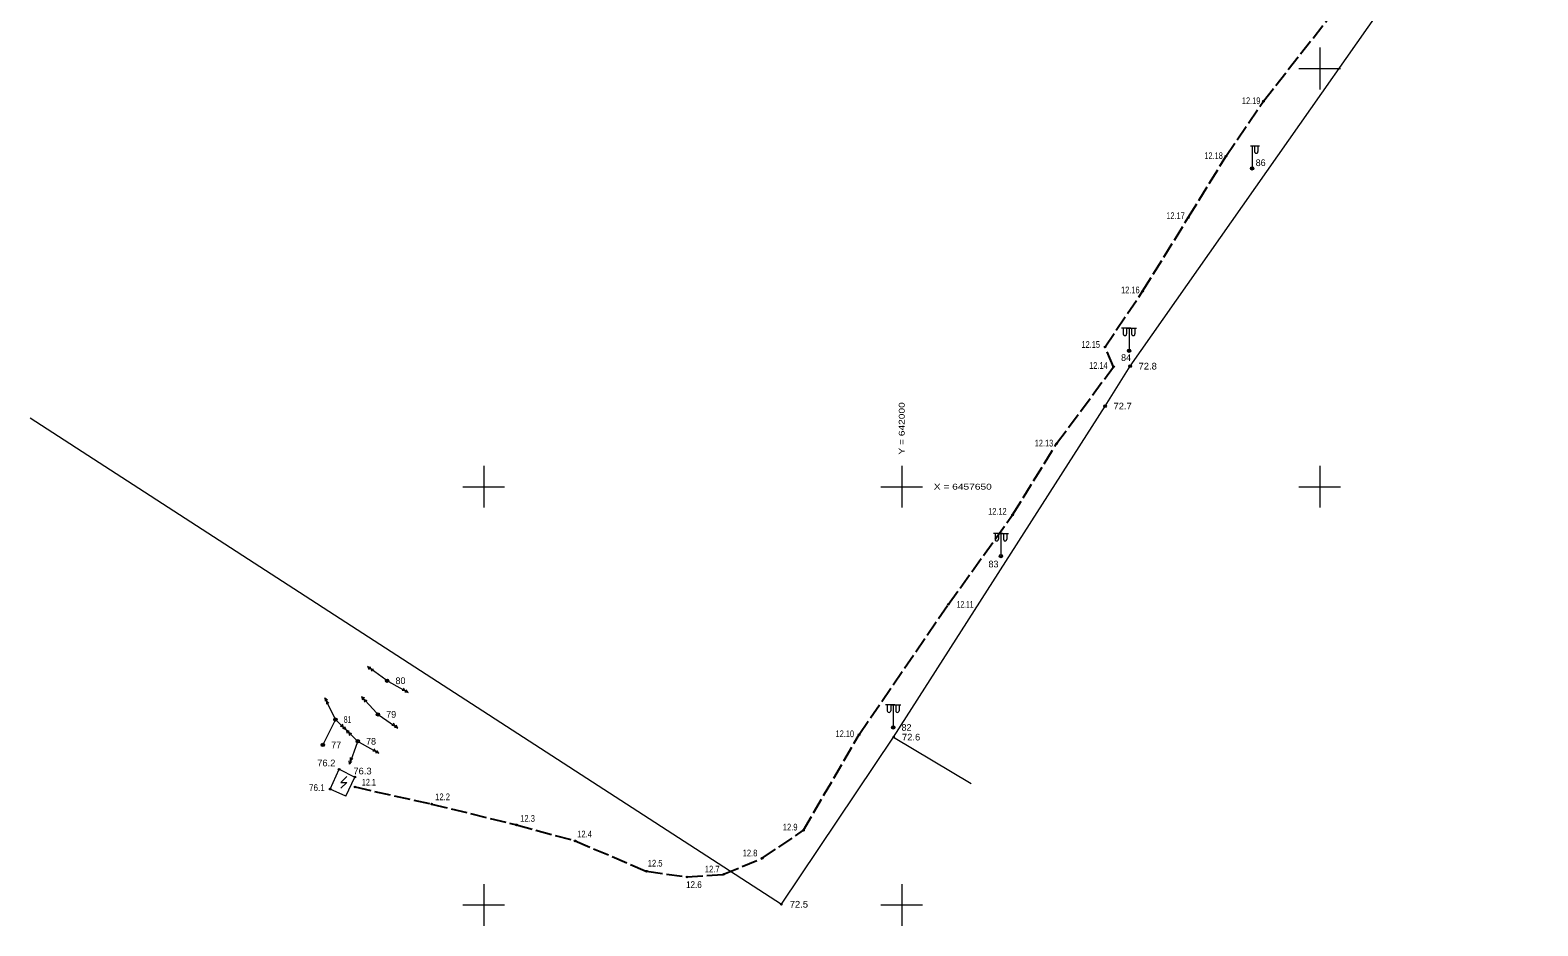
# Model space of a CAD drawing. Extents: x 641896 to 642077, y 6457598 to 6457805.
# Drawn here: x 641895.8 to 642076.1, y 6457597.5 to 6457704.6 of the extents above; entities that cross this region are included whole.
import ezdxf

# ---------------------------------------------------------------- set-up
doc = ezdxf.new("R2010")
doc.units = 0
doc.header["$LTSCALE"] = 0.32
doc.header["$PDMODE"] = 32
doc.header["$PDSIZE"] = 0.16
doc.linetypes.add('LONG_DASHED', pattern=[7.5, 6, -1.5])
for name, color, linetype, lineweight in [('1', 7, 'Continuous', 13), ('11', 7, 'Continuous', 13), ('21', 7, 'Continuous', 13), ('26', 7, 'Continuous', 13), ('27', 7, 'Continuous', 13), ('28', 7, 'Continuous', 13), ('54', 7, 'Continuous', 13), ('61', 7, 'Continuous', 13)]:
    doc.layers.add(name, color=color, linetype=linetype, lineweight=lineweight)
for name, color, linetype in [('49', 7, 'Continuous'), ('57', 7, 'Continuous'), ('62', 7, 'Continuous')]:
    doc.layers.add(name, color=color, linetype=linetype)

msp = doc.modelspace()

# ---------------------------------------------------------------- hatches: boundary and pattern name
at = {"layer": '28'}
for points in [[(642027.48, 6457664.41, 1), (642027.18, 6457664.41, 1)], [(642024.48, 6457659.63, 1), (642024.18, 6457659.63, 1)]]:
    msp.add_hatch(color=256, dxfattribs=at).paths.add_polyline_path(points)
at = {"layer": '54'}
for points in [[(642043.37, 6457696.09, 1), (642043.17, 6457696.09, 1)], [(642038.88, 6457689.49, 1), (642038.68, 6457689.49, 1)], [(642042.01, 6457688.06, 1), (642041.81, 6457688.06, 1)], [(642034.38, 6457682.17, 1), (642034.18, 6457682.17, 1)], [(642028.92, 6457673.37, 1), (642028.72, 6457673.37, 1)], [(642024.42, 6457666.71, 1), (642024.22, 6457666.71, 1)], [(642027.3, 6457666.26, 1), (642027.1, 6457666.26, 1)], [(642025.44, 6457664.35, 1), (642025.24, 6457664.35, 1)], [(642027.43, 6457664.41, 1), (642027.23, 6457664.41, 1)], [(642024.43, 6457659.63, 1), (642024.23, 6457659.63, 1)], [(642018.63, 6457655.15, 1), (642018.43, 6457655.15, 1)], [(642013.36, 6457646.62, 1), (642013.16, 6457646.62, 1)], [(642011.97, 6457641.71, 1), (642011.77, 6457641.71, 1)], [(642005.68, 6457635.94, 1), (642005.48, 6457635.94, 1)], [(641938.55, 6457626.8, 1), (641938.35, 6457626.8, 1)], [(641932.37, 6457622.16, 1), (641932.17, 6457622.16, 1)], [(641937.44, 6457622.78, 1), (641937.24, 6457622.78, 1)], [(641995.01, 6457620.37, 1), (641994.81, 6457620.37, 1)], [(641999.08, 6457621.22, 1), (641998.88, 6457621.22, 1)], [(641999.13, 6457620.06, 1), (641998.93, 6457620.06, 1)], [(641930.86, 6457619.12, 1), (641930.66, 6457619.12, 1)], [(641935.03, 6457619.56, 1), (641934.83, 6457619.56, 1)], [(641932.81, 6457616.21, 1), (641932.61, 6457616.21, 1)], [(641934.7, 6457615.29, 1), (641934.5, 6457615.29, 1)], [(641931.74, 6457613.84, 1), (641931.54, 6457613.84, 1)], [(641934.71, 6457614.1, 1), (641934.51, 6457614.1, 1)], [(641943.87, 6457612.06, 1), (641943.67, 6457612.06, 1)], [(641954.03, 6457609.57, 1), (641953.83, 6457609.57, 1)], [(641961.04, 6457607.66, 1), (641960.84, 6457607.66, 1)], [(641988.35, 6457608.92, 1), (641988.15, 6457608.92, 1)], [(641969.58, 6457604.03, 1), (641969.38, 6457604.03, 1)], [(641983.41, 6457605.58, 1), (641983.21, 6457605.58, 1)], [(641974.41, 6457603.34, 1), (641974.21, 6457603.34, 1)], [(641978.8, 6457603.66, 1), (641978.6, 6457603.66, 1)], [(641985.71, 6457600.08, 1), (641985.51, 6457600.08, 1)]]:
    msp.add_hatch(color=256, dxfattribs=at).paths.add_polyline_path(points)

# ---------------------------------------------------------------- linework, layer by layer
at = {"layer": '1'}
for q in [(641934.6, 6457615.29), (641931.64, 6457613.84)]:
    msp.add_line((641933.5, 6457613.01), q, dxfattribs=at)
msp.add_lwpolyline([(641931.64, 6457613.84), (641932.71, 6457616.21), (641934.6, 6457615.29)], dxfattribs=at)
at = {"layer": '11'}
for p, q in [((642041.71, 6457690.76), (642042.81, 6457690.76)), ((642041.91, 6457690.76), (642041.91, 6457688.26)), ((642042.21, 6457690.76), (642042.21, 6457690.06)), ((642042.61, 6457690.76), (642042.61, 6457690.06)), ((642027.4, 6457668.96), (642026.3, 6457668.96)), ((642026.5, 6457668.96), (642026.5, 6457668.26)), ((642026.9, 6457668.96), (642026.9, 6457668.26)), ((642027, 6457668.96), (642028.1, 6457668.96)), ((642027.2, 6457668.96), (642027.2, 6457666.46)), ((642027.2, 6457668.96), (642027.2, 6457666.46)), ((642027.5, 6457668.96), (642027.5, 6457668.26)), ((642027.9, 6457668.96), (642027.9, 6457668.26)), ((642012.07, 6457644.41), (642010.97, 6457644.41)), ((642011.17, 6457644.41), (642011.17, 6457643.71)), ((642011.57, 6457644.41), (642011.57, 6457643.71)), ((642011.67, 6457644.41), (642012.77, 6457644.41)), ((642011.87, 6457644.41), (642011.87, 6457641.91)), ((642011.87, 6457644.41), (642011.87, 6457641.91)), ((642012.17, 6457644.41), (642012.17, 6457643.71)), ((642012.57, 6457644.41), (642012.57, 6457643.71)), ((641999.18, 6457623.92), (641998.08, 6457623.92)), ((641998.28, 6457623.92), (641998.28, 6457623.22)), ((641998.68, 6457623.92), (641998.68, 6457623.22)), ((641998.78, 6457623.92), (641999.88, 6457623.92)), ((641998.98, 6457623.92), (641998.98, 6457621.42)), ((641998.98, 6457623.92), (641998.98, 6457621.42)), ((641999.28, 6457623.92), (641999.28, 6457623.22)), ((641999.68, 6457623.92), (641999.68, 6457623.22))]:
    msp.add_line(p, q, dxfattribs=at)
for centre in [(642041.91, 6457688.06), (642027.2, 6457666.26), (642027.2, 6457666.26), (642011.87, 6457641.71), (642011.87, 6457641.71), (641998.98, 6457621.22), (641998.98, 6457621.22)]:
    msp.add_circle(centre, 0.2, dxfattribs=at)
for centre in [(642042.41, 6457690.06), (642026.7, 6457668.26), (642027.7, 6457668.26), (642011.37, 6457643.71), (642012.37, 6457643.71), (641998.48, 6457623.22), (641999.48, 6457623.22)]:
    msp.add_arc(centre, 0.2, 179.9393, 0.0607, dxfattribs=at)
at = {"layer": '21', "linetype": 'LONG_DASHED', "lineweight": 25}
msp.add_lwpolyline([(641934.61, 6457614.1), (641943.77, 6457612.06), (641953.93, 6457609.57), (641960.94, 6457607.66), (641969.48, 6457604.03), (641974.31, 6457603.34), (641978.7, 6457603.66), (641983.31, 6457605.58), (641988.25, 6457608.92), (641994.91, 6457620.37), (642005.58, 6457635.94), (642013.26, 6457646.62), (642018.53, 6457655.15), (642025.34, 6457664.35), (642024.32, 6457666.71), (642028.82, 6457673.37), (642034.28, 6457682.17), (642038.78, 6457689.49), (642043.27, 6457696.09), (642052.24, 6457707.5)], dxfattribs=at)
at = {"layer": '26'}
for p, q in [((641936.11, 6457628.51), (641936.5, 6457628.42)), ((641936.44, 6457628.27), (641936.62, 6457627.93)), ((641936.44, 6457628.27), (641936.82, 6457628.19)), ((641940.62, 6457625.58), (641940.23, 6457625.62)), ((641940.62, 6457625.58), (641940.4, 6457625.9)), ((641931, 6457624.77), (641931.31, 6457624.5)), ((641931.18, 6457624.4), (641931.18, 6457624.01)), ((641931.18, 6457624.4), (641931.48, 6457624.14)), ((641935.37, 6457624.91), (641935.74, 6457624.75)), ((641935.65, 6457624.61), (641935.76, 6457624.24)), ((641935.65, 6457624.61), (641936.01, 6457624.45)), ((641940.98, 6457625.38), (641940.58, 6457625.42)), ((641932.27, 6457622.16), (641930.76, 6457619.12)), ((641934.79, 6457619.7), (641932.27, 6457622.16)), ((641933.24, 6457621.22), (641932.87, 6457621.36)), ((641933.24, 6457621.22), (641933.11, 6457621.59)), ((641933.53, 6457620.93), (641933.16, 6457621.08)), ((641933.53, 6457620.93), (641933.38, 6457621.31)), ((641933.53, 6457620.93), (641933.68, 6457620.55)), ((641933.53, 6457620.93), (641933.9, 6457620.78)), ((641933.82, 6457620.64), (641933.95, 6457620.27)), ((641933.82, 6457620.64), (641934.19, 6457620.5)), ((641939.4, 6457621.38), (641939.01, 6457621.45)), ((641939.4, 6457621.38), (641939.2, 6457621.71)), ((641939.74, 6457621.15), (641939.34, 6457621.22)), ((641937.11, 6457618.36), (641936.72, 6457618.39)), ((641937.11, 6457618.36), (641936.89, 6457618.68)), ((641933.94, 6457616.83), (641933.92, 6457617.24)), ((641934.08, 6457617.22), (641934.05, 6457617.61)), ((641934.08, 6457617.22), (641934.36, 6457617.49)), ((641937.47, 6457618.16), (641937.07, 6457618.2))]:
    msp.add_line(p, q, dxfattribs=at)
for points in [[(641938.29, 6457626.92), (641936.11, 6457628.51), (641936.31, 6457628.16)], [(641938.62, 6457626.7), (641940.98, 6457625.38), (641940.73, 6457625.7)], [(641932.18, 6457622.34), (641931, 6457624.77), (641931.02, 6457624.36)], [(641937.2, 6457622.93), (641935.37, 6457624.91), (641935.51, 6457624.53)], [(641937.51, 6457622.67), (641939.74, 6457621.15), (641939.52, 6457621.49)], [(641934.86, 6457619.37), (641933.94, 6457616.83), (641934.22, 6457617.13)], [(641935.11, 6457619.46), (641937.47, 6457618.16), (641937.22, 6457618.48)]]:
    msp.add_lwpolyline(points, dxfattribs=at)
for centre in [(641938.45, 6457626.8), (641938.45, 6457626.8), (641932.27, 6457622.16), (641937.34, 6457622.78), (641937.34, 6457622.78), (641930.76, 6457619.12), (641934.93, 6457619.56), (641934.93, 6457619.56), (641934.93, 6457619.56)]:
    msp.add_circle(centre, 0.2, dxfattribs=at)
at = {"layer": '27'}
for p, q in [((641932.9, 6457614.65), (641933.61, 6457615.36)), ((641932.9, 6457614.65), (641933.61, 6457614.65)), ((641932.9, 6457613.95), (641933.61, 6457614.65))]:
    msp.add_line(p, q, dxfattribs=at)
at = {"layer": '28'}
for p, q in [((641895.75, 6457658.22), (641985.61, 6457600.08)), ((641999.03, 6457620.06), (642008.3, 6457614.53))]:
    msp.add_line(p, q, dxfattribs=at)
msp.add_lwpolyline([(641985.61, 6457600.08), (641999.03, 6457620.06), (642024.33, 6457659.63), (642027.33, 6457664.41), (642076.09, 6457733.89)], dxfattribs=at)
for centre in [(642027.33, 6457664.41), (642024.33, 6457659.63)]:
    msp.add_circle(centre, 0.148, dxfattribs=at)
at = {"layer": '54'}
for centre in [(642043.27, 6457696.09), (642038.78, 6457689.49), (642041.91, 6457688.06), (642034.28, 6457682.17), (642028.82, 6457673.37), (642024.32, 6457666.71), (642027.2, 6457666.26), (642025.34, 6457664.35), (642027.33, 6457664.41), (642024.33, 6457659.63), (642018.53, 6457655.15), (642013.26, 6457646.62), (642011.87, 6457641.71), (642005.58, 6457635.94), (641938.45, 6457626.8), (641932.27, 6457622.16), (641937.34, 6457622.78), (641994.91, 6457620.37), (641998.98, 6457621.22), (641999.03, 6457620.06), (641930.76, 6457619.12), (641934.93, 6457619.56), (641932.71, 6457616.21), (641934.6, 6457615.29), (641931.64, 6457613.84), (641934.61, 6457614.1), (641943.77, 6457612.06), (641953.93, 6457609.57), (641960.94, 6457607.66), (641988.25, 6457608.92), (641969.48, 6457604.03), (641983.31, 6457605.58), (641974.31, 6457603.34), (641978.7, 6457603.66), (641985.61, 6457600.08)]:
    msp.add_circle(centre, 0.1, dxfattribs=at)
for p in [(642043.27, 6457696.09), (642038.78, 6457689.49), (642041.91, 6457688.06), (642034.28, 6457682.17), (642028.82, 6457673.37), (642024.32, 6457666.71), (642027.2, 6457666.26), (642025.34, 6457664.35), (642027.33, 6457664.41), (642024.33, 6457659.63), (642018.53, 6457655.15), (642013.26, 6457646.62), (642011.87, 6457641.71), (642005.58, 6457635.94), (641938.45, 6457626.8), (641932.27, 6457622.16), (641937.34, 6457622.78), (641994.91, 6457620.37), (641998.98, 6457621.22), (641999.03, 6457620.06), (641930.76, 6457619.12), (641934.93, 6457619.56), (641932.71, 6457616.21), (641934.6, 6457615.29), (641931.64, 6457613.84), (641934.61, 6457614.1), (641943.77, 6457612.06), (641953.93, 6457609.57), (641960.94, 6457607.66), (641988.25, 6457608.92), (641969.48, 6457604.03), (641983.31, 6457605.58), (641974.31, 6457603.34), (641978.7, 6457603.66), (641985.61, 6457600.08)]:
    msp.add_point(p, dxfattribs=at)
at = {"layer": '61'}
for p, q in [((642050, 6457702.5), (642050, 6457697.5)), ((642047.5, 6457700), (642052.5, 6457700)), ((641950, 6457652.5), (641950, 6457647.5)), ((642000, 6457652.5), (642000, 6457647.5)), ((642050, 6457652.5), (642050, 6457647.5)), ((641947.5, 6457650), (641952.5, 6457650)), ((641997.5, 6457650), (642002.5, 6457650)), ((642047.5, 6457650), (642052.5, 6457650)), ((641950, 6457602.5), (641950, 6457597.5)), ((642000, 6457602.5), (642000, 6457597.5)), ((641947.5, 6457600), (641952.5, 6457600)), ((641997.5, 6457600), (642002.5, 6457600))]:
    msp.add_line(p, q, dxfattribs=at)

# ---------------------------------------------------------------- texts
at = {"layer": '49'}
for s, width, p in [('12.19', 0.8, (642040.69, 6457695.74)), ('12.18', 0.8, (642036.2, 6457689.18)), ('12.17', 0.8, (642031.65, 6457682.01)), ('12.16', 0.8, (642026.24, 6457673.12)), ('12.15', 0.8, (642021.5, 6457666.6)), ('12.14', 0.8, (642022.42, 6457664.09)), ('12.13', 0.8, (642015.91, 6457654.81)), ('12.12', 0.8, (642010.34, 6457646.65)), ('12.11', 0.6, (642006.58, 6457635.54)), ('12.10', 0.8, (641992.09, 6457620.06)), ('12.1', 0.65, (641935.42, 6457614.27)), ('12.2', 0.85, (641944.2, 6457612.52)), ('12.3', 0.85, (641954.36, 6457609.94)), ('12.9', 0.85, (641985.77, 6457608.9)), ('12.4', 0.85, (641961.18, 6457608.07)), ('12.8', 0.85, (641980.97, 6457605.8)), ('12.5', 0.85, (641969.62, 6457604.59)), ('12.7', 0.85, (641976.45, 6457603.88)), ('12.6', 0.9, (641974.21, 6457602.03))]:
    msp.add_text(s, height=0.8, dxfattribs=dict(at, width=width)).set_placement(p)
at = {"layer": '57', "width": 1.3}
msp.add_text(' Y = 642000', height=0.7, rotation=90, dxfattribs=at).set_placement((642000.35, 6457653.5))
msp.add_text(' X = 6457650', height=0.7, dxfattribs=at).set_placement((642003.5, 6457649.65))
at = {"layer": '62'}
for s, p in [('86', (642042.34, 6457688.33)), ('84', (642026.24, 6457665.04)), ('83', (642010.38, 6457640.35)), ('80', (641939.45, 6457626.4)), ('79', (641938.34, 6457622.38)), ('82', (641999.98, 6457620.82)), ('77', (641931.76, 6457618.72)), ('78', (641935.93, 6457619.16))]:
    msp.add_text(s, height=0.8, dxfattribs=at).set_placement(p)
for s, width, p in [('72.8', 1.05, (642028.33, 6457664.01)), ('72.7', 1.05, (642025.33, 6457659.23)), ('81', 0.6, (641933.27, 6457621.76)), ('72.6', 1.05, (642000.03, 6457619.66)), ('76.2', 1.05, (641930.08, 6457616.57)), ('76.3', 1.05, (641934.41, 6457615.6)), ('76.1', 0.9, (641929.11, 6457613.63)), ('72.5', 1.05, (641986.61, 6457599.68))]:
    msp.add_text(s, height=0.8, dxfattribs=dict(at, width=width)).set_placement(p)

doc.saveas('drawing.dxf')
